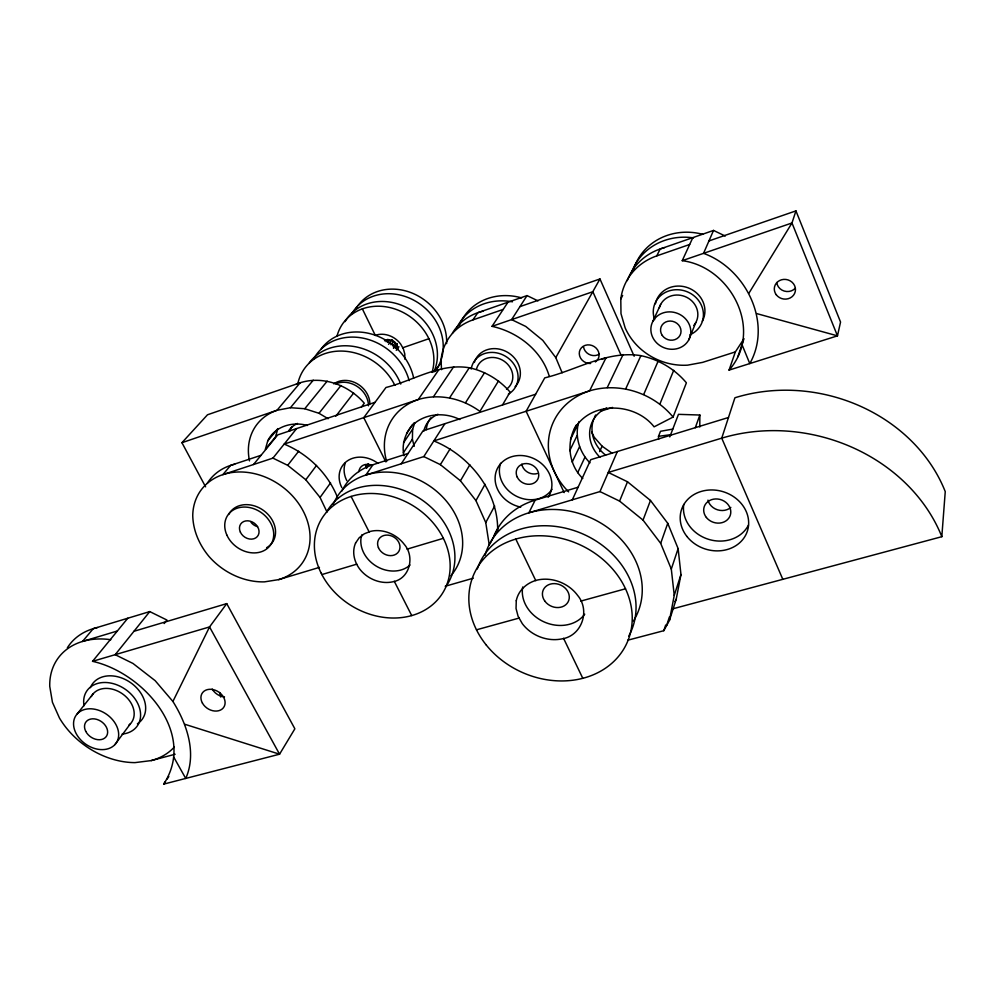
<?xml version="1.0" encoding="UTF-8"?>
<svg xmlns="http://www.w3.org/2000/svg" width="995" height="995" viewBox="0 0 995 995"><rect width="100%" height="100%" fill="white"/><g stroke="black" fill="none" stroke-linecap="round" stroke-linejoin="round"><path stroke-width="1.49" d="M699.796 427.017L699.858 415.027L678.466 414.343L669.784 436.917M404.032 455.76C401.271 444.852 405.301 433.298 412.378 424.853M414.194 446.357L412.39 439.205L412.639 429.231L414.815 422.614M582.796 478.458C568.406 464.74 565.906 441.569 576.478 424.815M589.96 462.862C579.488 452.414 574.339 435.997 578.903 421.718M672.384 608.928L941.817 536.691L945.25 491.629A159.225 137.646 13.6 0 0 734.919 397.764L721.736 438.161L782.816 579.326M497.649 531.305C498.557 491.617 469.802 455.486 433.845 440.934L589.575 390.861C619.549 381.856 653.342 393.025 673.08 417.067L654.101 426.843C635.021 402.366 590.968 400.599 574.463 428.895M133.952 631.29L226.736 603.617L294.868 728.8L279.558 754.198L163.69 784.122C197.085 733.178 142.907 672.583 92.547 661.327L127.795 618.231M627.646 640.233L663.802 630.693L669.448 620.382L674.249 595.371L680.966 574.525L678.13 548.606L667.744 523.295L650.469 500.46L627.509 481.791L608.281 472.438L721.736 438.161A166.488 142.036 14.3 0 1 941.83 536.691M669.448 620.382L676.214 599.201L680.966 574.525M267.742 440.909L265.329 449.379L275.478 436.979L277.879 428.596L267.742 440.909C274.595 426.32 292.605 421.221 307.343 425.487M362.018 534.663L360.998 538.146A29.253 24.303 31.3 0 0 377.553 566.876A29.253 24.303 31.3 0 0 410.052 565.036M741.86 344.27L749.795 363.585C772.804 322.766 745.74 268.588 703.54 253.352L708.95 240.939L795.938 210.878L840.551 322.057L837.467 335.85L729.061 370.115C763.886 330.75 731.176 267.12 682.234 260.665L692.831 237.618M666.6 625.569L669.411 616.937M795.938 210.878L791.983 222.979L748.924 293.202M663.802 630.693L665.692 624.997M674.249 595.371L671.302 569.065L678.13 548.606M737.867 356.72L743.999 338.686L735.342 351.907L729.061 370.115M671.302 569.065L660.68 543.357L667.744 523.295M695.281 427.75L699.858 415.027M660.68 543.357L643.031 520.111L650.469 500.46M673.08 417.067L686.401 382.814C674.722 368.884 658.653 359.444 640.892 355.65C607.174 350.24 576.491 370.19 544.762 377.864L526.119 411.258L564.153 492.6M658.64 439.38L658.503 436.32L660.493 431.295L672.794 429.094M688.739 339.929A20.223 18.457 22.1 0 0 669.548 311.87A20.223 18.457 22.1 0 0 654.2 339.929A20.223 18.457 22.1 0 0 688.739 339.929L695.803 322.554M643.031 520.111L619.587 501.094L627.509 481.791M659.872 404.094L673.727 370.302M617.36 451.531L599.973 491.567L528.88 512.786L535.173 500.137L578.095 487.227M643.703 394.455L658.192 361.023M708.95 240.939L713.527 230.43L725.255 236.051M599.612 451.63L602.087 446.183L594.251 437.253L591.627 432.104M625.731 388.821L640.892 355.65M572.312 499.826L590.769 459.665L728.477 417.502M652.832 321.385L660.655 304.42M577.697 472.687L584.948 457.178M572.2 462.053L579.55 446.68M607.248 387.602L623.081 354.543M569.737 450.698L577.15 435.474M173.615 756.872L185.742 778.463C196.998 753.016 186.873 723.788 172.906 701.463L209.547 626.937L226.736 603.617M570.496 439.392L577.921 424.318M735.342 351.907L702.569 362.391L687.582 365.165A60.608 55.658 21.7 0 1 625.158 327.89L620.992 313.661L620.793 299.072A60.608 55.658 21.7 0 1 656.75 255.889L660.195 248.961L713.527 230.43M620.793 299.072L622.659 295.465M489.95 543.867L498.072 528.258M489.266 545.173L485.759 522.586L494.664 505.97M674.908 601.589L676.214 599.201M485.759 522.586L475.946 500.597L485.05 484.279M634.163 356.247L599.96 278.961L555.782 357.603L562.138 372.777M475.946 500.597L460.449 480.796L469.851 464.752M502.512 404.94L510.087 392.08C499.465 379.767 485.174 371.234 469.292 367.764C439.989 362.852 413.46 380.612 385.985 387.478L363.76 417.651L385.824 461.867M498.532 380.886L479.913 411.383C462.376 398.535 439.355 393.137 418.273 399.53L284.184 444.081C308.251 454.056 328.338 473.794 337.79 498.159M460.449 480.796L440.362 464.64L450.113 448.857M465.486 402.788L484.602 372.59M444.877 423.708L423.808 456.581L365.837 475.063L372.963 464.727L408.074 453.459M538.009 300.876L527.039 295.59L511.617 319.619L525.758 326.447L542.785 340.365L555.782 357.603M449.64 397.764L469.292 367.764M401.283 463.757L423.049 430.785L535.621 394.231M549.19 376.035C541.603 350.352 517.649 331.969 492.027 326.335L507.96 302.219M403.286 452.862L412.39 439.205M403.522 442.775L412.639 429.231M406.582 433.41L413.92 422.987M433.521 396.669L453.683 366.757M163.69 784.122L165.406 781.61M167.123 779.085L168.839 776.56M441.556 369.667L441.021 360.464A58.145 51.392 31.9 0 1 472.874 319.917L477.861 312.679L527.039 295.59M365.7 467.414L368.274 463.72M366.508 468.309L369.095 464.578M326.945 511.89L320.054 497.45L330.564 482.886M114.972 744.558A24.378 18.221 34.7 0 0 97.41 709.87A24.378 18.221 34.7 0 0 75.956 733.203A24.378 18.221 34.7 0 0 114.972 744.558L130.494 723.676M361.521 406.905L364.282 403.224C348.847 385.252 323.288 375.451 300.167 382.764L207.495 414.778L181.936 442.7L205.592 486.829M320.054 497.45L305.801 479.752L316.547 465.411M396.234 350.327L398.945 346.757M395.823 348.461L397.565 346.16M392.814 345.962L395.537 342.392M393.721 348.175L397.216 343.611L393.373 348.076M335.812 416.208L353.623 393.062M390.96 344.767L393.709 341.21M388.56 344.357L392.217 339.618M387.503 342.479L389.331 340.116M164.175 623.542L166.911 620.034L149.76 611.589L93.256 628.666L82.498 641.452L117.348 631.004M261.038 455.3L230.653 465.374L222.855 474.627L272.928 458.123L287.679 465.324L298.711 451.183M386.023 341.658L387.863 339.295M181.936 442.7L277.008 410.288L290.44 407.714L304.768 408.734L318.985 413.298L340.949 385.525M77.1 714.024L93.319 693.614M149.76 611.589L115.171 654.685L92.547 661.327M272.928 458.123L296.622 428.584M304.768 408.734L327.168 381.135M253.489 464.528L277.704 434.914L375.065 402.303M290.44 407.714L313.238 380.202M412.278 425.425C424.716 413.261 444.665 411.868 459.814 419.542M384.493 340.75C390.314 337.293 398.423 342.914 397.552 349.543M656.75 255.889L689.672 244.484M472.874 319.917L503.209 309.408M519.962 306.609L599.96 278.961M402.751 347.752L428.907 338.71M682.234 260.665L791.983 222.979L837.467 335.85L756.598 313.562M492.027 326.335L592.846 291.722L621.004 355.016M600.806 411.134L612.534 407.428M278.662 579.625A62.386 50.695 35.7 0 0 307.119 520.211A62.386 50.695 35.7 0 0 242.494 472.016A62.386 50.695 35.7 0 0 192.744 515.547C193.08 530.721 199.423 544.974 209.037 556.516A62.386 50.695 35.7 0 0 264.459 581.864L278.662 579.625L319.457 567.374M321.87 574.575L356.757 564.165M407.054 549.153L443.36 538.32M445.2 586.266L473.309 578.194M476.481 629.81L519.116 618.069M580.806 601.092L625.519 588.779M110.818 639.71A73.282 55.446 34.8 0 0 49.75 686.376L52.436 702.283L59.464 718.029A73.282 55.446 34.8 0 0 134.997 762.618L151.215 760.59L175.145 754.247M658.503 436.32L670.966 434.653M184.946 724.31L279.558 754.198L209.547 626.937L115.171 654.685L132.994 663.466L155.17 680.679L172.906 701.463M599.973 491.567L619.587 501.094M423.808 456.581L440.362 464.64M318.985 413.298L328.139 418.733M602.087 446.183L611.975 453.148M287.679 465.324L305.801 479.752M351.086 496.43L369.145 531.915M394.256 581.254L411.731 615.594M362.342 308.86L375.339 335.452L376.471 334.954A21.467 18.644 37.2 0 1 400.699 344.133L403.398 348.909L404.803 354.033L404.816 359.145M515.796 539.079L535.808 580.657M563.543 638.293L582.784 678.291M219.708 692.508L220.741 697.035M584.737 614.189A34.502 28.93 24.3 0 1 544.414 622.062A34.502 28.93 24.3 0 1 522.711 586.975M477.277 569.016A83.07 69.6 24.3 0 1 583.12 534.079A83.07 69.6 24.3 0 1 628.728 636.153M485.05 555.26A81.739 68.866 24.2 0 1 590.259 517.599A81.739 68.866 24.2 0 1 633.467 620.967M494.241 535.298A80.707 68.294 24.2 0 1 535.173 500.137M730.84 507.413A13.544 11.816 17.4 0 1 717.47 509.801A13.544 11.816 17.4 0 1 707.967 500.137M748.464 525.111A34.303 29.813 17.5 0 1 708.278 539.24A34.303 29.813 17.5 0 1 683.739 504.465M386.694 461.506A63.319 54.352 31.6 0 1 418.273 399.53L438.907 369.618A61.155 53.096 31.7 0 0 432.141 372.428M426.246 429.74A31.355 27.089 31.6 0 1 430.711 417.85M423.758 431.32A31.504 27.176 31.6 0 1 437.949 414.256M257.581 526.691A10.298 8.395 35.8 0 1 251.038 522.338M228.701 514.477A25.994 21.119 35.7 0 1 265.839 512.301A25.994 21.119 35.7 0 1 266.635 547.71M207.258 483.309A61.777 50.397 35.8 0 1 234.758 464.205M366.371 467.277A10.298 8.706 33.8 0 1 365.526 464.914M358.934 471.667A10.398 8.756 33.8 0 1 371.956 465.361M346.795 480.672A25.982 21.902 33.8 0 1 345.302 462.986M341.845 487.674A26.181 22.002 33.8 0 1 347.429 460.847A26.181 22.002 33.8 0 1 377.789 463.26M568.63 491.866A70.993 62.386 23.4 0 1 589.575 390.861L606.042 357.777A68.307 60.683 23.1 0 0 601.701 359.382M605.632 455.138A35.074 31.007 23.3 0 1 593.903 418.634M594.425 417.402A35.074 31.007 23.3 0 1 595.657 414.977M599.948 457.252A35.26 31.131 23.3 0 1 606.577 407.987M326.497 512.214A70.396 58.431 31.3 0 1 418.708 497.798A70.396 58.431 31.3 0 1 445.835 586.64M333.325 504.266A69.426 57.934 31.4 0 1 426.258 483.844A69.426 57.934 31.4 0 1 450.859 575.794M341.932 490.995A68.68 57.523 31.4 0 1 372.963 464.727M537.399 473.508A11.467 9.95 27.5 0 1 521.803 464.217M551.989 489.316A28.979 25.062 27.6 0 1 516.33 496.182A28.979 25.062 27.6 0 1 500.622 463.272M520.733 507.102A29.216 25.198 27.6 0 1 495.908 472.401A29.216 25.198 27.6 0 1 534.041 458.707A29.216 25.198 27.6 0 1 548.133 497.264M333.773 383.896A22.698 19.365 36.7 0 1 356.919 383.572A22.698 19.365 36.7 0 1 369.904 403.92M335.713 383.821A22.736 19.39 36.7 0 1 357.404 386.582A22.736 19.39 36.7 0 1 368.511 405.798M313.612 359.133A53.556 45.957 36.8 0 1 364.419 338.449A53.556 45.957 36.8 0 1 409.156 380.675M321.211 348.847A53.22 45.758 36.9 0 1 373.312 334.594A53.22 45.758 36.9 0 1 413.659 378.125M297.878 383.398A54.464 46.479 36.7 0 1 341.87 351.073A54.464 46.479 36.7 0 1 394.903 385.401M309.333 362.802A54.116 46.28 36.7 0 1 357.715 347.23A54.116 46.28 36.7 0 1 400.749 384.07M345.054 321.646A51.218 44.564 37.2 0 1 407.838 308.151A51.218 44.564 37.2 0 1 434.678 369.941M337.031 335.974A51.529 44.75 37.2 0 1 397.254 309.818A51.529 44.75 37.2 0 1 432.091 372.254M441.432 361.869A50.409 44.066 37.4 0 1 435.375 369.879M355.725 309.097A50.409 44.066 37.4 0 1 357.267 306.659M358.088 305.49A50.409 44.066 37.4 0 1 413.186 293.525A50.409 44.066 37.4 0 1 446.618 343.648M351.757 313.761A50.708 44.253 37.3 0 1 419.629 303.774A50.708 44.253 37.3 0 1 434.765 371.632M91.329 696.55A23.955 18.072 34.8 0 1 123.517 694.622A23.955 18.072 34.8 0 1 128.741 725.293M90.383 687.669A30.534 23.096 34.8 0 1 132.086 683.739A30.534 23.096 34.8 0 1 137.385 723.825M84.028 705.741A30.708 23.159 34.8 0 1 105.731 682.495A30.708 23.159 34.8 0 1 139.387 707.544A30.708 23.159 34.8 0 1 122.111 734.086M67.349 647.807A72.448 55.123 34.9 0 1 97.485 627.559M174.274 747.096A73.282 55.446 34.8 0 1 151.215 760.59M224.497 696.886A12.736 9.888 33 0 1 212.221 689.062M795.341 288.152A10.535 9.776 11.9 0 1 784.222 291.062A10.535 9.776 11.9 0 1 776.747 282.505M654.635 319.644A25.372 23.271 21.8 0 1 668.976 290.926A25.372 23.271 21.8 0 1 701.127 304.694A25.372 23.271 21.8 0 1 689.958 334.78M655.431 303.786A25.248 23.183 21.8 0 1 687.955 287.779A25.248 23.183 21.8 0 1 702.308 321.236M633.566 269.458A58.916 54.464 21.3 0 1 702.706 234.31M659.337 307.729A19.788 18.146 21.8 0 1 686.898 297.418A19.788 18.146 21.8 0 1 693.764 325.502M631.327 273.252A59.327 54.75 21.4 0 1 693.503 237.88M627.248 280.64A60.036 55.247 21.6 0 1 664.585 247.631M590.669 363.498A10.124 9.117 27.3 0 1 579.463 351.558A10.124 9.117 27.3 0 1 594.376 346.67A10.124 9.117 27.3 0 1 595.371 361.956M599.376 354.071A10.037 9.042 27.2 0 1 583.543 346.994M471.182 369.046A24.34 21.48 31.9 0 1 506.704 357.031A24.34 21.48 31.9 0 1 508.383 394.119M474.329 362.454A24.228 21.405 31.9 0 1 507.736 352.379A24.228 21.405 31.9 0 1 515.136 386.669M459.329 325.44A56.591 50.409 32 0 1 521.654 297.891M476.543 368.958A18.98 16.753 31.9 0 1 503.943 361.061A18.98 16.753 31.9 0 1 506.517 389.169M456.73 328.089A56.976 50.645 31.9 0 1 512.462 301.796M452.439 333.176A57.623 51.056 31.9 0 1 483.321 311.112M296.162 384.356A55.795 47.076 36.4 0 1 300.167 382.764L277.008 410.288A57.586 48.046 36.2 0 0 249.509 460.884M289.707 431.133A28.569 23.992 36.3 0 1 292.008 426.644M288.737 430.698A28.693 24.054 36.3 0 1 297.493 423.447M516.268 600.719L516.044 608.48L518.096 616.291L522.288 623.629A34.949 29.166 24.4 0 0 561.64 638.939C581.727 636.141 590.57 610.644 577.647 595.433A34.949 29.166 24.4 0 0 537.71 579.973C527.375 582.286 518.358 590.097 516.268 600.719M355.563 543.071C351.77 551.665 354.133 561.603 359.593 568.916A29.576 24.465 31.3 0 0 392.714 581.826C409.865 578.866 415.114 556.665 404.231 544.315A29.576 24.465 31.3 0 0 370.687 531.318L364.319 533.78L359.158 537.785L355.563 543.071M486.12 644.847A83.891 70.036 24.4 0 0 626.278 644.412A83.891 70.036 24.4 0 0 539.215 535.758A83.891 70.036 24.4 0 0 486.12 644.847M544.874 601.154A13.793 11.567 24.3 0 0 568.07 601.975A13.793 11.567 24.3 0 0 554.613 583.617A13.793 11.567 24.3 0 0 544.874 601.154M706.375 517.475A13.719 11.928 17.6 0 0 729.708 516.679A13.719 11.928 17.6 0 0 715.641 498.943A13.719 11.928 17.6 0 0 706.375 517.475M686.911 536.454A34.638 30.012 17.7 0 0 745.827 534.837A34.638 30.012 17.7 0 0 710.542 489.963A34.638 30.012 17.7 0 0 686.911 536.454M226.922 535.21A26.057 21.156 35.7 0 0 269.147 546.715A26.057 21.156 35.7 0 0 251.598 508.022A26.057 21.156 35.7 0 0 226.922 535.21M240.355 532.101A10.423 8.457 35.7 0 0 257.257 536.641A10.423 8.457 35.7 0 0 250.18 521.181A10.423 8.457 35.7 0 0 240.355 532.101M320.987 572.809A70.981 58.742 31.3 0 0 438.21 599.102A70.981 58.742 31.3 0 0 387.602 495.348A70.981 58.742 31.3 0 0 320.987 572.809M378.448 547.71A11.704 9.714 31.3 0 0 397.689 552.859A11.704 9.714 31.3 0 0 390.214 535.509A11.704 9.714 31.3 0 0 378.448 547.71M517.213 477.053A11.592 10.025 27.6 0 0 536.653 480.933A11.592 10.025 27.6 0 0 528.606 463.794A11.592 10.025 27.6 0 0 517.213 477.053M85.757 731.362A12.5 9.341 34.7 0 0 105.769 737.133A12.5 9.341 34.7 0 0 96.714 719.36A12.5 9.341 34.7 0 0 85.757 731.362M202.408 703.067A12.885 9.95 32.9 0 0 223.353 707.843A12.885 9.95 32.9 0 0 213.278 689.635A12.885 9.95 32.9 0 0 202.408 703.067M776.299 294.794A10.634 9.85 12.2 0 0 794.557 293.562A10.634 9.85 12.2 0 0 783.786 279.396A10.634 9.85 12.2 0 0 776.299 294.794M662.272 335.452A10.373 9.465 22.1 0 0 679.983 335.414A10.373 9.465 22.1 0 0 670.108 321.037A10.373 9.465 22.1 0 0 662.272 335.452"/></g></svg>
